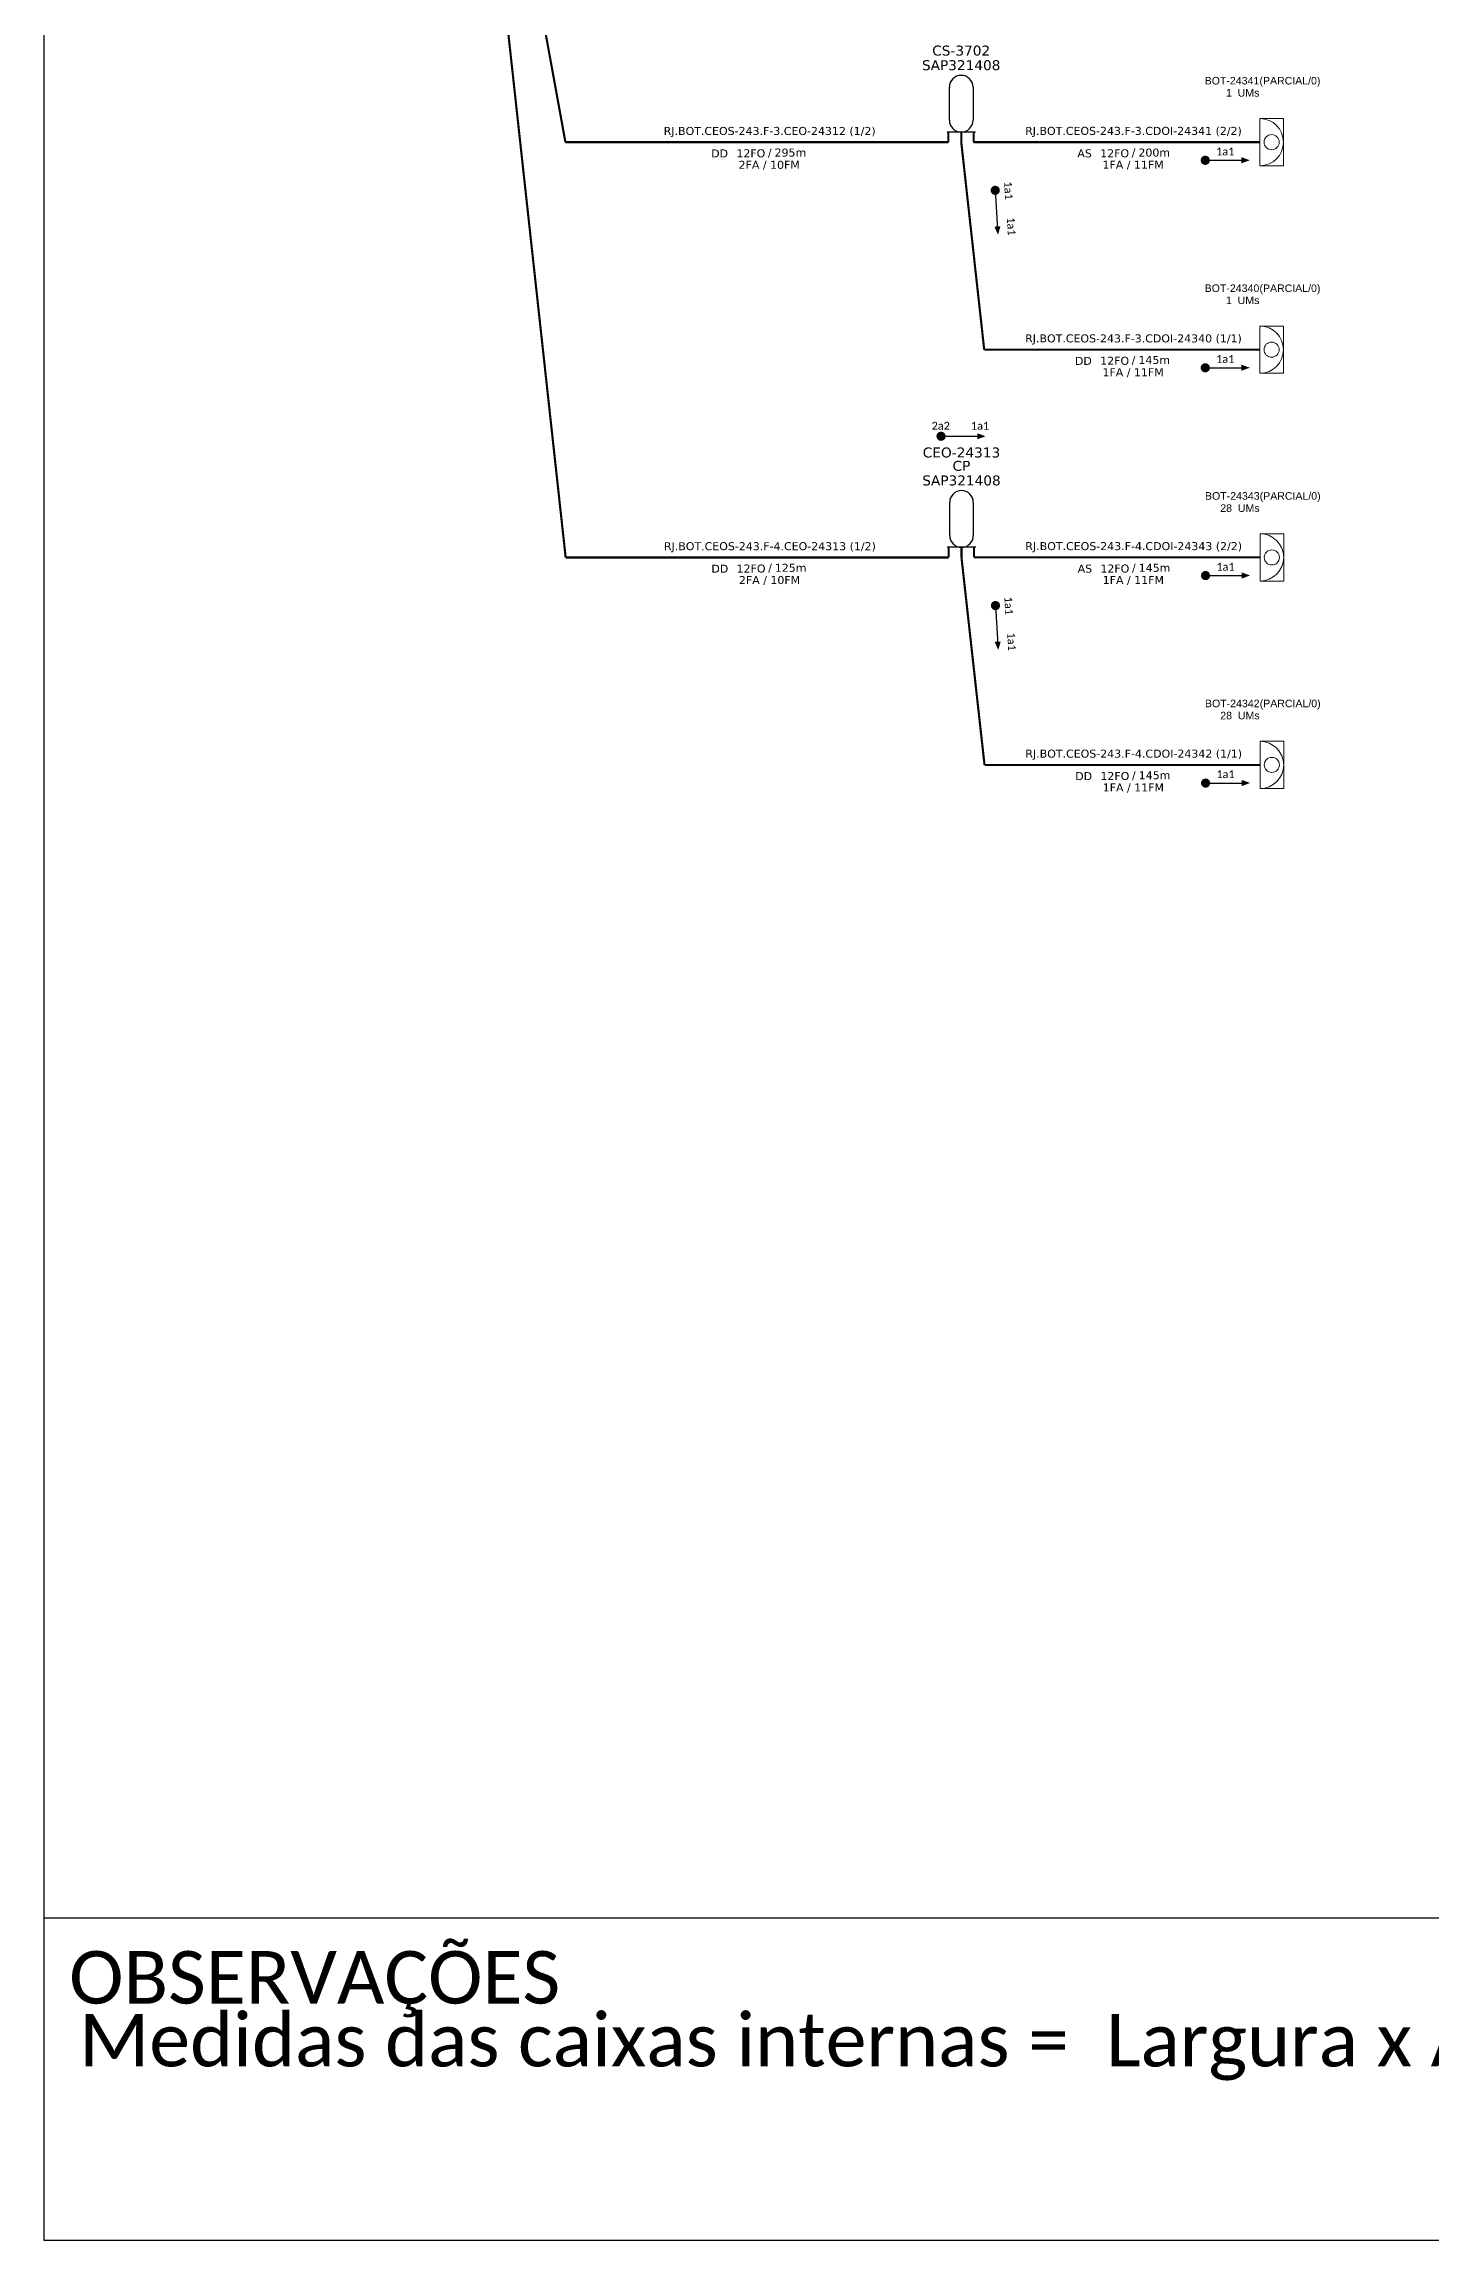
# Paper-space layout 'CDOI-24335' of a CAD drawing. Extents: x 1009 to 1848, y 3 to 597.
# Drawn here: x 1009.2 to 1197, y 2.8 to 300.5 of the extents above; entities that cross this region are included whole.
import ezdxf
from ezdxf.enums import TextEntityAlignment as Align

# ---------------------------------------------------------------- set-up
doc = ezdxf.new("R2010")
doc.units = 0
doc.header["$MEASUREMENT"] = 0
doc.layers.get('0').update_dxf_attribs({"linetype": 'CONTINUOUS'})
for name, color, linetype, lineweight in [("20.0-LEGENDA DOS CDO'S", 1, 'CONTINUOUS', 0), ('20.1-CDO_INTERIOR', 1, 'CONTINUOUS', 0), ('40.1-ETIQUETAS', 1, 'CONTINUOUS', 20)]:
    doc.layers.add(name, color=color, linetype=linetype, lineweight=lineweight)
for name, color, linetype in [('20.4-CEOS', 1, 'CONTINUOUS'), ('CAP a instalar', 1, 'CONTINUOUS'), ('SETA', 7, 'CONTINUOUS')]:
    doc.layers.add(name, color=color, linetype=linetype)
doc.styles.add('ARIAL', font='arial.ttf')
doc.styles.add('siredit', font='verdana.ttf')
doc.styles.add('WMF-Calibri0', font='calibri.ttf')
doc.linetypes.add('FENCELINE1', pattern='A,0.25,-0.1,[133,ltypeshp.shx,S=0.1,R=0,X=-0.1,Y=0],-0.1,1', length=1.45)

# ---------------------------------------------------------------- blocks, each defined once
blk = doc.blocks.new('ETIQUETA_RS5F')
at = {"layer": '40.1-ETIQUETAS', "color": 0, "style": 'siredit'}
blk.add_text('/', height=1.5, dxfattribs=at).set_placement((1.55, -1.95), align=Align.MIDDLE_RIGHT)
for tag, p in [('ETIQUETA_R_PRIMARIA', (1.18, 4.1)), ('ETIQUETA_R_SECUNDARIA', (1.18, 2.1)), ('F_ATIVAS/F_MORTAS', (1.11, -4.24))]:
    blk.add_attdef(tag, text='', height=1.5, dxfattribs=at).set_placement(p, align=Align.MIDDLE_CENTER)
for tag, p in [('TIPO_CABO', (-6.62, -2.12)), ('CAP_CABO', (0.37, -2.09))]:
    blk.add_attdef(tag, text='', height=1.5, dxfattribs=at).set_placement(p, align=Align.MIDDLE_RIGHT)
blk.add_attdef('METROS', text='', height=1.5, dxfattribs=at).set_placement((2.11, -1.95), align=Align.MIDDLE_LEFT)
for tag, p in [('FUSÃO_1', (0.82, -8.39)), ('FUSÃO_2', (0.82, -10.6)), ('FUSÃO_3', (0.82, -12.93)), ('FUSÃO_4', (0.82, -15.14)), ('FUSÃO_5', (0.82, -17.16))]:
    blk.add_attdef(tag, text='', height=1.5, dxfattribs=at).set_placement(p, align=Align.CENTER)
blk = doc.blocks.new('CDOI_INT')
at = {"layer": '20.1-CDO_INTERIOR', "color": 0, "lineweight": 18}
blk.add_lwpolyline([(4.25, -4.25), (4.25, 4.25), (0, 4.25), (0, -4.25)], close=True, dxfattribs=at)
blk.add_circle((2.12, 0), 1.36, dxfattribs=at)
blk.add_arc((0, 0), 4.25, 270, 90, dxfattribs=at)
at = {"layer": "20.0-LEGENDA DOS CDO'S", "color": 0, "style": 'ARIAL'}
for tag, p in [('CDO_N', (-0.08, 10.38)), ('SURVEY', (-0.08, 8.2)), ('SPLITER_1', (21.18, 10.38)), ('SPLITER_2', (21.19, 8.68)), ('SAP', (-0.08, 6.23)), ('1:XX', (5.94, -2.22)), ('UMS', (5.94, -4.24))]:
    blk.add_attdef(tag, p, '', height=1.36, dxfattribs=at)
blk.add_attdef('FIBRAS_UTILIZADAS', text='', height=1.36, dxfattribs=at).set_placement((15.34, 10.38), align=Align.CENTER)

psp = doc.layouts.new('CDOI-24335')

# ---------------------------------------------------------------- linework, layer by layer
for points in [[(1009.19, 2.75), (1847.76, 2.75), (1847.76, 596.75), (1009.19, 596.75), (1009.19, 2.75)], [(1009.19, 46.45), (1365.14, 46.45)]]:
    psp.add_lwpolyline(points)
at = {"const_width": 0.62, "elevation": 2.2}
for points in [[(1166.23, 284.68, 1), (1166.85, 284.68, 1)], [(1138.06, 280.92, 1), (1138.1, 280.3, 1)], [(1166.23, 256.55, 1), (1166.85, 256.55, 1)], [(1130.43, 247.27, 1), (1131.05, 247.27, 1)], [(1166.27, 228.39, 1), (1166.89, 228.39, 1)], [(1138.1, 224.63, 1), (1138.13, 224.01, 1)], [(1166.27, 200.26, 1), (1166.89, 200.26, 1)]]:
    psp.add_lwpolyline(points, format="xyb", close=True, dxfattribs=at)
at = {"layer": '20.4-CEOS', "color": 0}
for p, q in [((1131.88, 290.11, 2.2), (1131.88, 294.59, 2.2)), ((1135.07, 294.59, 2.2), (1135.07, 290.11, 2.2)), ((1135.4, 288.51, 2.2), (1131.55, 288.51, 2.2))]:
    psp.add_line(p, q, dxfattribs=at)
at = {"layer": '20.4-CEOS', "color": 8}
for p, q in [((1131.91, 233.82, 2.2), (1131.91, 238.3, 2.2)), ((1135.11, 238.3, 2.2), (1135.11, 233.82, 2.2)), ((1135.44, 232.22, 2.2), (1131.59, 232.22, 2.2))]:
    psp.add_line(p, q, dxfattribs=at)
at = {"layer": '20.4-CEOS', "color": 0}
for centre, start, end in [((1133.47, 294.59, 2.2), 0, 180), ((1133.47, 290.11, 2.2), 180, 0)]:
    psp.add_arc(centre, 1.6, start, end, dxfattribs=at)
at = {"layer": '20.4-CEOS', "color": 8}
for centre, start, end in [((1133.51, 238.3, 2.2), 0, 180), ((1133.51, 233.82, 2.2), 180, 0)]:
    psp.add_arc(centre, 1.6, start, end, dxfattribs=at)
at = {"layer": 'CAP a instalar', "color": 8, "ltscale": 7, "const_width": 0.289, "elevation": 2.2}
for points in [[(1079.88, 230.84), (1064.48, 371.63)], [(1133.48, 287.13), (1133.48, 288.51)], [(1136.59, 259), (1133.48, 287.13)], [(1136.59, 259), (1173.92, 259.01)], [(1131.77, 230.84), (1131.77, 232.22)], [(1133.51, 230.84), (1133.51, 232.22)], [(1135.2, 230.84), (1135.2, 232.22)], [(1079.88, 230.84), (1131.77, 230.84)], [(1136.63, 202.71), (1133.51, 230.84)], [(1135.2, 230.85), (1173.96, 230.85)], [(1136.63, 202.71), (1173.96, 202.72)]]:
    psp.add_lwpolyline(points, dxfattribs=at)
at = {"layer": 'CAP a instalar', "color": 0, "ltscale": 7, "const_width": 0.289, "elevation": 2.2}
for points in [[(1064.48, 371.63), (1079.85, 287.13)], [(1079.85, 287.13), (1131.74, 287.13)]]:
    psp.add_lwpolyline(points, dxfattribs=at)
at = {"layer": 'CAP a instalar', "color": 0, "linetype": 'FENCELINE1', "ltscale": 7, "const_width": 0.289, "elevation": 2.2}
psp.add_lwpolyline([(1131.74, 287.13), (1131.74, 288.51)], dxfattribs=at)
at = {"layer": 'CAP a instalar', "color": 8, "linetype": 'FENCELINE1', "ltscale": 7, "const_width": 0.289, "elevation": 2.2}
for points in [[(1135.16, 287.13), (1135.16, 288.51)], [(1135.16, 287.14), (1173.92, 287.14)]]:
    psp.add_lwpolyline(points, dxfattribs=at)
at = {"layer": 'SETA', "elevation": 2.2}
for points in [[(1166.54, 284.68), (1171.87, 284.68)], [(1138.08, 280.61), (1138.4, 275.29)], [(1166.54, 256.55), (1171.87, 256.55)], [(1130.74, 247.27), (1136.07, 247.27)], [(1130.74, 247.27), (1136.07, 247.27)], [(1166.58, 228.39), (1171.9, 228.39)], [(1138.11, 224.32), (1138.44, 219)], [(1166.58, 200.26), (1171.9, 200.26)]]:
    psp.add_lwpolyline(points, dxfattribs=at)
at = {"layer": 'SETA'}
for points in [[(1171.44, 285.1, 2.2), (1172.58, 284.69, 2.2), (1171.44, 284.27, 2.2)], [(1138.8, 275.74, 2.2), (1138.45, 274.59, 2.2), (1137.97, 275.69, 2.2)], [(1171.44, 256.98, 2.2), (1172.58, 256.56, 2.2), (1171.44, 256.15, 2.2)], [(1135.65, 247.69, 2.2), (1136.78, 247.27, 2.2), (1135.65, 246.86, 2.2)], [(1135.65, 247.69, 2.2), (1136.78, 247.27, 2.2), (1135.65, 246.86, 2.2)], [(1171.48, 228.81, 2.2), (1172.61, 228.4, 2.2), (1171.48, 227.98, 2.2)], [(1138.83, 219.45, 2.2), (1138.49, 218.3, 2.2), (1138.01, 219.4, 2.2)], [(1171.48, 200.69, 2.2), (1172.61, 200.27, 2.2), (1171.48, 199.86, 2.2)]]:
    psp.add_solid(points, dxfattribs=at)

# ---------------------------------------------------------------- block references
at = {"layer": '20.1-CDO_INTERIOR', "color": 8, "ltscale": 11}
ref = psp.add_blockref('CDOI_INT', (1173.93, 287.14, 2.2), dxfattribs=dict(at, xscale=0.7533554517852777, yscale=0.7533554517852777, zscale=0.7533554517852777))
ref.add_attrib('CDO_N', 'BOT-24341', dxfattribs={"layer": "20.0-LEGENDA DOS CDO'S", "color": 8, "height": 1.025, "style": 'ARIAL'}).set_placement((1173.86, 294.96, 2.2), align=Align.RIGHT)
ref.add_attrib('FIBRAS_UTILIZADAS', '    (PARCIAL/0)', dxfattribs={"layer": "20.0-LEGENDA DOS CDO'S", "color": 8, "height": 1.0227, "style": 'ARIAL'}).set_placement((1177.22, 294.96, 2.2), align=Align.CENTER)
ref.add_attrib('SURVEY', '1  UMs', dxfattribs={"layer": "20.0-LEGENDA DOS CDO'S", "color": 8, "height": 1.025, "style": 'ARIAL'}).set_placement((1173.87, 293.31, 2.2), align=Align.RIGHT)
ref = psp.add_blockref('CDOI_INT', (1173.93, 259.01, 2.2), dxfattribs=dict(at, xscale=0.7533554517852777, yscale=0.7533554517852777, zscale=0.7533554517852777))
ref.add_attrib('CDO_N', 'BOT-24340', dxfattribs={"layer": "20.0-LEGENDA DOS CDO'S", "color": 8, "height": 1.025, "style": 'ARIAL'}).set_placement((1173.86, 266.83, 2.2), align=Align.RIGHT)
ref.add_attrib('FIBRAS_UTILIZADAS', '    (PARCIAL/0)', dxfattribs={"layer": "20.0-LEGENDA DOS CDO'S", "color": 8, "height": 1.0227, "style": 'ARIAL'}).set_placement((1177.22, 266.83, 2.2), align=Align.CENTER)
ref.add_attrib('SURVEY', '1  UMs', dxfattribs={"layer": "20.0-LEGENDA DOS CDO'S", "color": 8, "height": 1.025, "style": 'ARIAL'}).set_placement((1173.87, 265.19, 2.2), align=Align.RIGHT)
ref = psp.add_blockref('CDOI_INT', (1173.96, 230.85, 2.2), dxfattribs=dict(at, xscale=0.7533554517852777, yscale=0.7533554517852777, zscale=0.7533554517852777))
ref.add_attrib('CDO_N', 'BOT-24343', dxfattribs={"layer": "20.0-LEGENDA DOS CDO'S", "color": 8, "height": 1.025, "style": 'ARIAL'}).set_placement((1173.9, 238.67, 2.2), align=Align.RIGHT)
ref.add_attrib('FIBRAS_UTILIZADAS', '    (PARCIAL/0)', dxfattribs={"layer": "20.0-LEGENDA DOS CDO'S", "color": 8, "height": 1.0227, "style": 'ARIAL'}).set_placement((1177.25, 238.67, 2.2), align=Align.CENTER)
ref.add_attrib('SURVEY', '28  UMs', dxfattribs={"layer": "20.0-LEGENDA DOS CDO'S", "color": 8, "height": 1.025, "style": 'ARIAL'}).set_placement((1173.9, 237.02, 2.2), align=Align.RIGHT)
ref = psp.add_blockref('CDOI_INT', (1173.96, 202.72, 2.2), dxfattribs=dict(at, xscale=0.7533554517852777, yscale=0.7533554517852777, zscale=0.7533554517852777))
ref.add_attrib('CDO_N', 'BOT-24342', dxfattribs={"layer": "20.0-LEGENDA DOS CDO'S", "color": 8, "height": 1.025, "style": 'ARIAL'}).set_placement((1173.9, 210.54, 2.2), align=Align.RIGHT)
ref.add_attrib('FIBRAS_UTILIZADAS', '    (PARCIAL/0)', dxfattribs={"layer": "20.0-LEGENDA DOS CDO'S", "color": 8, "height": 1.0227, "style": 'ARIAL'}).set_placement((1177.25, 210.54, 2.2), align=Align.CENTER)
ref.add_attrib('SURVEY', '28  UMs', dxfattribs={"layer": "20.0-LEGENDA DOS CDO'S", "color": 8, "height": 1.025, "style": 'ARIAL'}).set_placement((1173.9, 208.9, 2.2), align=Align.RIGHT)
at = {"layer": '40.1-ETIQUETAS', "color": 0}
ref = psp.add_blockref('ETIQUETA_RS5F', (1106.66, 287.14, 2.2), dxfattribs=dict(at, xscale=0.7229735360686504, yscale=0.7229735360686504, zscale=0.7229735360686504))
ref.add_attrib('ETIQUETA_R_SECUNDARIA', 'RJ.BOT.CEOS-243.F-3.CEO-24312 (1/2)', dxfattribs={"color": 0, "height": 1.0845, "style": 'siredit'}).set_placement((1107.52, 288.66, 2.2), align=Align.MIDDLE_CENTER)
ref.add_attrib('TIPO_CABO', 'DD', dxfattribs={"color": 0, "height": 1.084, "style": 'siredit'}).set_placement((1101.88, 285.61, 2.2), align=Align.MIDDLE_RIGHT)
ref.add_attrib('CAP_CABO', '12FO', dxfattribs={"color": 0, "height": 1.084, "style": 'siredit'}).set_placement((1106.93, 285.63, 2.2), align=Align.MIDDLE_RIGHT)
ref.add_attrib('METROS', '295m', dxfattribs={"color": 0, "height": 1.084, "style": 'siredit'}).set_placement((1108.19, 285.73, 2.2), align=Align.MIDDLE_LEFT)
ref.add_attrib('F_ATIVAS/F_MORTAS', '2FA / 10FM', dxfattribs={"color": 0, "height": 1.084, "style": 'siredit'}).set_placement((1107.46, 284.07, 2.2), align=Align.MIDDLE_CENTER)
at = {"layer": '40.1-ETIQUETAS', "color": 8}
ref = psp.add_blockref('ETIQUETA_RS5F', (1155.95, 287.15, 2.2), dxfattribs=dict(at, xscale=0.7229735360686504, yscale=0.7229735360686504, zscale=0.7229735360686504))
ref.add_attrib('ETIQUETA_R_SECUNDARIA', 'RJ.BOT.CEOS-243.F-3.CDOI-24341 (2/2)', dxfattribs={"color": 0, "height": 1.0845, "style": 'siredit'}).set_placement((1156.81, 288.67, 2.2), align=Align.MIDDLE_CENTER)
ref.add_attrib('TIPO_CABO', 'AS', dxfattribs={"color": 0, "height": 1.084, "style": 'siredit'}).set_placement((1151.17, 285.62, 2.2), align=Align.MIDDLE_RIGHT)
ref.add_attrib('CAP_CABO', '12FO', dxfattribs={"color": 0, "height": 1.084, "style": 'siredit'}).set_placement((1156.22, 285.63, 2.2), align=Align.MIDDLE_RIGHT)
ref.add_attrib('METROS', '200m', dxfattribs={"color": 0, "height": 1.084, "style": 'siredit'}).set_placement((1157.48, 285.73, 2.2), align=Align.MIDDLE_LEFT)
ref.add_attrib('F_ATIVAS/F_MORTAS', '1FA / 11FM', dxfattribs={"color": 0, "height": 1.084, "style": 'siredit'}).set_placement((1156.76, 284.08, 2.2), align=Align.MIDDLE_CENTER)
ref = psp.add_blockref('ETIQUETA_RS5F', (1155.95, 259.02, 2.2), dxfattribs=dict(at, xscale=0.7229735360686504, yscale=0.7229735360686504, zscale=0.7229735360686504))
ref.add_attrib('ETIQUETA_R_SECUNDARIA', 'RJ.BOT.CEOS-243.F-3.CDOI-24340 (1/1)', dxfattribs={"color": 0, "height": 1.0845, "style": 'siredit'}).set_placement((1156.81, 260.54, 2.2), align=Align.MIDDLE_CENTER)
ref.add_attrib('TIPO_CABO', 'DD', dxfattribs={"color": 0, "height": 1.084, "style": 'siredit'}).set_placement((1151.17, 257.49, 2.2), align=Align.MIDDLE_RIGHT)
ref.add_attrib('CAP_CABO', '12FO', dxfattribs={"color": 0, "height": 1.084, "style": 'siredit'}).set_placement((1156.22, 257.51, 2.2), align=Align.MIDDLE_RIGHT)
ref.add_attrib('METROS', '145m', dxfattribs={"color": 0, "height": 1.084, "style": 'siredit'}).set_placement((1157.48, 257.61, 2.2), align=Align.MIDDLE_LEFT)
ref.add_attrib('F_ATIVAS/F_MORTAS', '1FA / 11FM', dxfattribs={"color": 0, "height": 1.084, "style": 'siredit'}).set_placement((1156.76, 255.95, 2.2), align=Align.MIDDLE_CENTER)
ref = psp.add_blockref('ETIQUETA_RS5F', (1106.7, 230.85, 2.2), dxfattribs=dict(at, xscale=0.7229735360686504, yscale=0.7229735360686504, zscale=0.7229735360686504))
ref.add_attrib('ETIQUETA_R_SECUNDARIA', 'RJ.BOT.CEOS-243.F-4.CEO-24313 (1/2)', dxfattribs={"color": 0, "height": 1.0845, "style": 'siredit'}).set_placement((1107.55, 232.37, 2.2), align=Align.MIDDLE_CENTER)
ref.add_attrib('TIPO_CABO', 'DD', dxfattribs={"color": 0, "height": 1.084, "style": 'siredit'}).set_placement((1101.91, 229.32, 2.2), align=Align.MIDDLE_RIGHT)
ref.add_attrib('CAP_CABO', '12FO', dxfattribs={"color": 0, "height": 1.084, "style": 'siredit'}).set_placement((1106.96, 229.34, 2.2), align=Align.MIDDLE_RIGHT)
ref.add_attrib('METROS', '125m', dxfattribs={"color": 0, "height": 1.084, "style": 'siredit'}).set_placement((1108.22, 229.44, 2.2), align=Align.MIDDLE_LEFT)
ref.add_attrib('F_ATIVAS/F_MORTAS', '2FA / 10FM', dxfattribs={"color": 0, "height": 1.084, "style": 'siredit'}).set_placement((1107.5, 227.78, 2.2), align=Align.MIDDLE_CENTER)
ref = psp.add_blockref('ETIQUETA_RS5F', (1155.99, 230.86, 2.2), dxfattribs=dict(at, xscale=0.7229735360686504, yscale=0.7229735360686504, zscale=0.7229735360686504))
ref.add_attrib('ETIQUETA_R_SECUNDARIA', 'RJ.BOT.CEOS-243.F-4.CDOI-24343 (2/2)', dxfattribs={"color": 0, "height": 1.0845, "style": 'siredit'}).set_placement((1156.84, 232.38, 2.2), align=Align.MIDDLE_CENTER)
ref.add_attrib('TIPO_CABO', 'AS', dxfattribs={"color": 0, "height": 1.084, "style": 'siredit'}).set_placement((1151.21, 229.33, 2.2), align=Align.MIDDLE_RIGHT)
ref.add_attrib('CAP_CABO', '12FO', dxfattribs={"color": 0, "height": 1.084, "style": 'siredit'}).set_placement((1156.25, 229.34, 2.2), align=Align.MIDDLE_RIGHT)
ref.add_attrib('METROS', '145m', dxfattribs={"color": 0, "height": 1.084, "style": 'siredit'}).set_placement((1157.52, 229.44, 2.2), align=Align.MIDDLE_LEFT)
ref.add_attrib('F_ATIVAS/F_MORTAS', '1FA / 11FM', dxfattribs={"color": 0, "height": 1.084, "style": 'siredit'}).set_placement((1156.79, 227.79, 2.2), align=Align.MIDDLE_CENTER)
ref = psp.add_blockref('ETIQUETA_RS5F', (1155.99, 202.73, 2.2), dxfattribs=dict(at, xscale=0.7229735360686504, yscale=0.7229735360686504, zscale=0.7229735360686504))
ref.add_attrib('ETIQUETA_R_SECUNDARIA', 'RJ.BOT.CEOS-243.F-4.CDOI-24342 (1/1)', dxfattribs={"color": 0, "height": 1.0845, "style": 'siredit'}).set_placement((1156.84, 204.25, 2.2), align=Align.MIDDLE_CENTER)
ref.add_attrib('TIPO_CABO', 'DD', dxfattribs={"color": 0, "height": 1.084, "style": 'siredit'}).set_placement((1151.21, 201.2, 2.2), align=Align.MIDDLE_RIGHT)
ref.add_attrib('CAP_CABO', '12FO', dxfattribs={"color": 0, "height": 1.084, "style": 'siredit'}).set_placement((1156.25, 201.22, 2.2), align=Align.MIDDLE_RIGHT)
ref.add_attrib('METROS', '145m', dxfattribs={"color": 0, "height": 1.084, "style": 'siredit'}).set_placement((1157.52, 201.32, 2.2), align=Align.MIDDLE_LEFT)
ref.add_attrib('F_ATIVAS/F_MORTAS', '1FA / 11FM', dxfattribs={"color": 0, "height": 1.084, "style": 'siredit'}).set_placement((1156.79, 199.66, 2.2), align=Align.MIDDLE_CENTER)

# ---------------------------------------------------------------- texts
at = {"style": 'WMF-Calibri0'}
psp.add_text('OBSERVAÇÕES', height=7.1308, dxfattribs=at).set_placement((1012.61, 34.8))
at = {"color": 0, "char_height": 1.0604, "width": 15.7182, "attachment_point": 5}
for s, insert in [('\\C7;\\fCalibri|b0|i0|c0|p34;1a1', (1169.24, 285.87, 2.2)), ('\\C7;\\fCalibri|b0|i0|c0|p34;1a1', (1169.24, 257.75, 2.2)), ('\\C7;\\fCalibri|b0|i0|c0|p34;2a2', (1130.7, 248.69, 2.2)), ('\\C7;\\fCalibri|b0|i0|c0|p34;1a1', (1136.02, 248.69, 2.2)), ('\\C7;\\fCalibri|b0|i0|c0|p34;1a1', (1169.28, 229.58, 2.2)), ('\\C7;\\fCalibri|b0|i0|c0|p34;1a1', (1169.28, 201.46, 2.2))]:
    psp.add_mtext(s, dxfattribs=dict(at, insert=insert))
at = {"color": 0, "char_height": 1.0604, "width": 15.7182, "attachment_point": 5, "rotation": 273.4639}
for insert in [(1139.87, 280.58, 2.2), (1140.25, 275.73, 2.2), (1139.91, 224.29, 2.2), (1140.29, 219.44, 2.2)]:
    psp.add_mtext('\\C7;\\fCalibri|b0|i0|c0|p34;1a1', dxfattribs=dict(at, insert=insert))
at = {"insert": (1013.96, 33.42), "char_height": 7.1308, "width": 658.8434, "attachment_point": 1, "style": 'WMF-Calibri0'}
psp.add_mtext('Medidas das caixas internas =  Largura x Altura x Profundidade (cm)', dxfattribs=at)
at = {"layer": '20.4-CEOS', "color": 0, "style": 'siredit'}
for tag, p in [('SAP321408', (1133.47, 298.25, 2.2)), ('CS-3702', (1133.47, 300.23, 2.2))]:
    psp.add_attdef(tag, text='', height=1.35, dxfattribs=at).set_placement(p, align=Align.TOP_CENTER)
at = {"layer": '20.4-CEOS', "color": 8, "style": 'siredit'}
for tag, text, height, p in [('CEO-24313', 'CEOSXXX', 1.353, (1133.51, 245.75, 2.2)), ('SAP321408', '', 1.35, (1133.51, 241.96, 2.2)), ('CP', '', 1.35, (1133.51, 243.94, 2.2))]:
    psp.add_attdef(tag, text=text, height=height, dxfattribs=at).set_placement(p, align=Align.TOP_CENTER)

doc.saveas('drawing.dxf')
